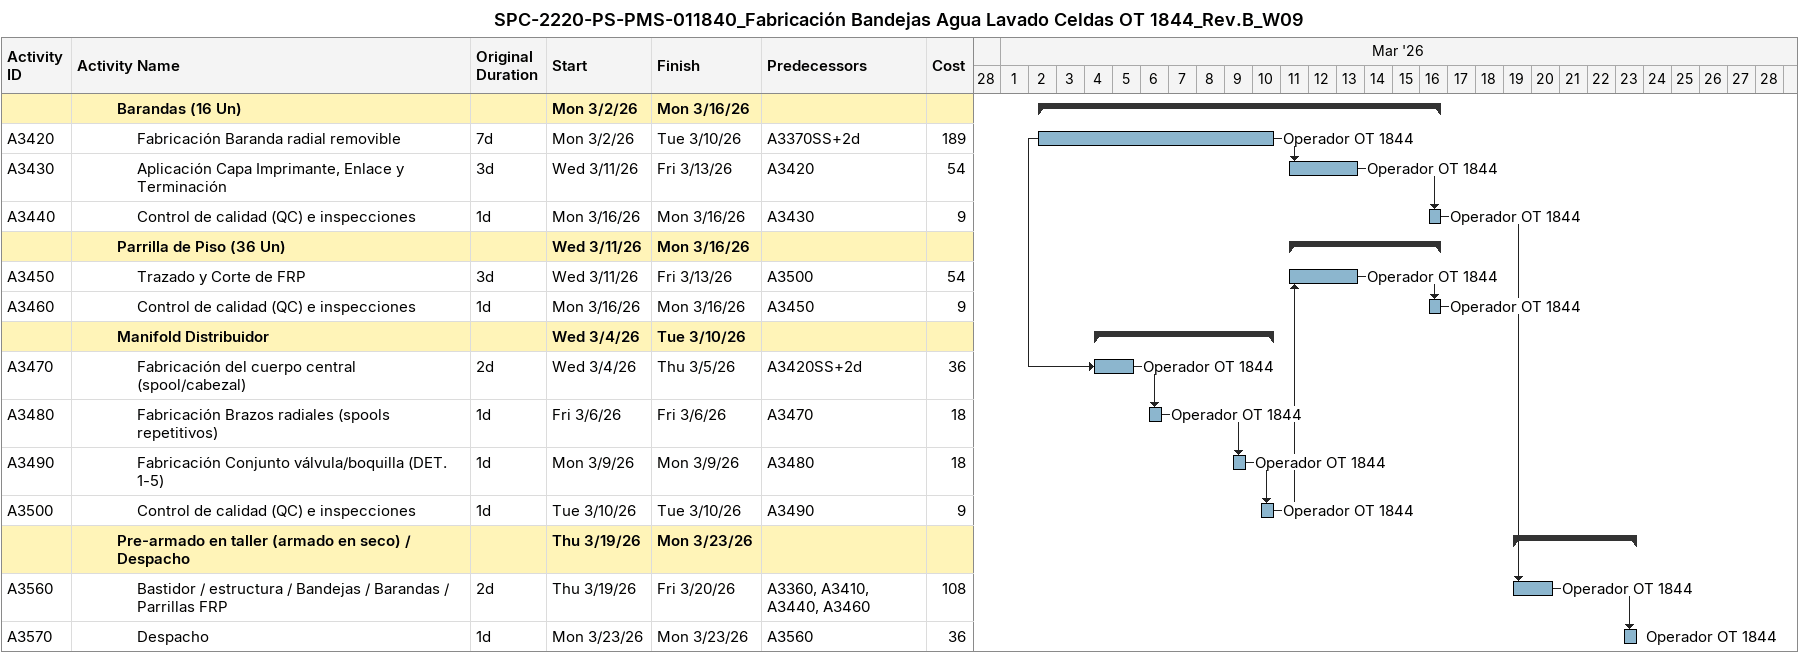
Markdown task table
SPC-2220-PS-PMS-011840_Fabricación Bandejas Agua Lavado Celdas OT 1844_Rev.B_W09

| ID | Level | Task | Original duration | Start | Finish | Predecessors | Resources | Cost |
|---|---|---|---|---|---|---|---|---|
|  | 3 | **Barandas (16 Un)** |  | 2026-03-02 | 2026-03-16 |  |  |  |
| A3420 | 4 | Fabricación Baranda radial removible | 7d | 2026-03-02 | 2026-03-10 | A3370SS+2d | Operador OT 1844 | 189 |
| A3430 | 4 | Aplicación Capa Imprimante, Enlace y Terminación | 3d | 2026-03-11 | 2026-03-13 | A3420 | Operador OT 1844 | 54 |
| A3440 | 4 | Control de calidad (QC) e inspecciones | 1d | 2026-03-16 | 2026-03-16 | A3430 | Operador OT 1844 | 9 |
|  | 3 | **Parrilla de Piso (36 Un)** |  | 2026-03-11 | 2026-03-16 |  |  |  |
| A3450 | 4 | Trazado y Corte de FRP | 3d | 2026-03-11 | 2026-03-13 | A3500 | Operador OT 1844 | 54 |
| A3460 | 4 | Control de calidad (QC) e inspecciones | 1d | 2026-03-16 | 2026-03-16 | A3450 | Operador OT 1844 | 9 |
|  | 3 | **Manifold Distribuidor** |  | 2026-03-04 | 2026-03-10 |  |  |  |
| A3470 | 4 | Fabricación del cuerpo central (spool/cabezal) | 2d | 2026-03-04 | 2026-03-05 | A3420SS+2d | Operador OT 1844 | 36 |
| A3480 | 4 | Fabricación Brazos radiales (spools repetitivos) | 1d | 2026-03-06 | 2026-03-06 | A3470 | Operador OT 1844 | 18 |
| A3490 | 4 | Fabricación Conjunto válvula/boquilla (DET. 1-5) | 1d | 2026-03-09 | 2026-03-09 | A3480 | Operador OT 1844 | 18 |
| A3500 | 4 | Control de calidad (QC) e inspecciones | 1d | 2026-03-10 | 2026-03-10 | A3490 | Operador OT 1844 | 9 |
|  | 3 | **Pre-armado en taller (armado en seco) / Despacho** |  | 2026-03-19 | 2026-03-23 |  |  |  |
| A3560 | 4 | Bastidor / estructura / Bandejas / Barandas / Parrillas FRP | 2d | 2026-03-19 | 2026-03-20 | A3360, A3410, A3440, A3460 | Operador OT 1844 | 108 |
| A3570 | 4 | Despacho | 1d | 2026-03-23 | 2026-03-23 | A3560 | Operador OT 1844 | 36 |
